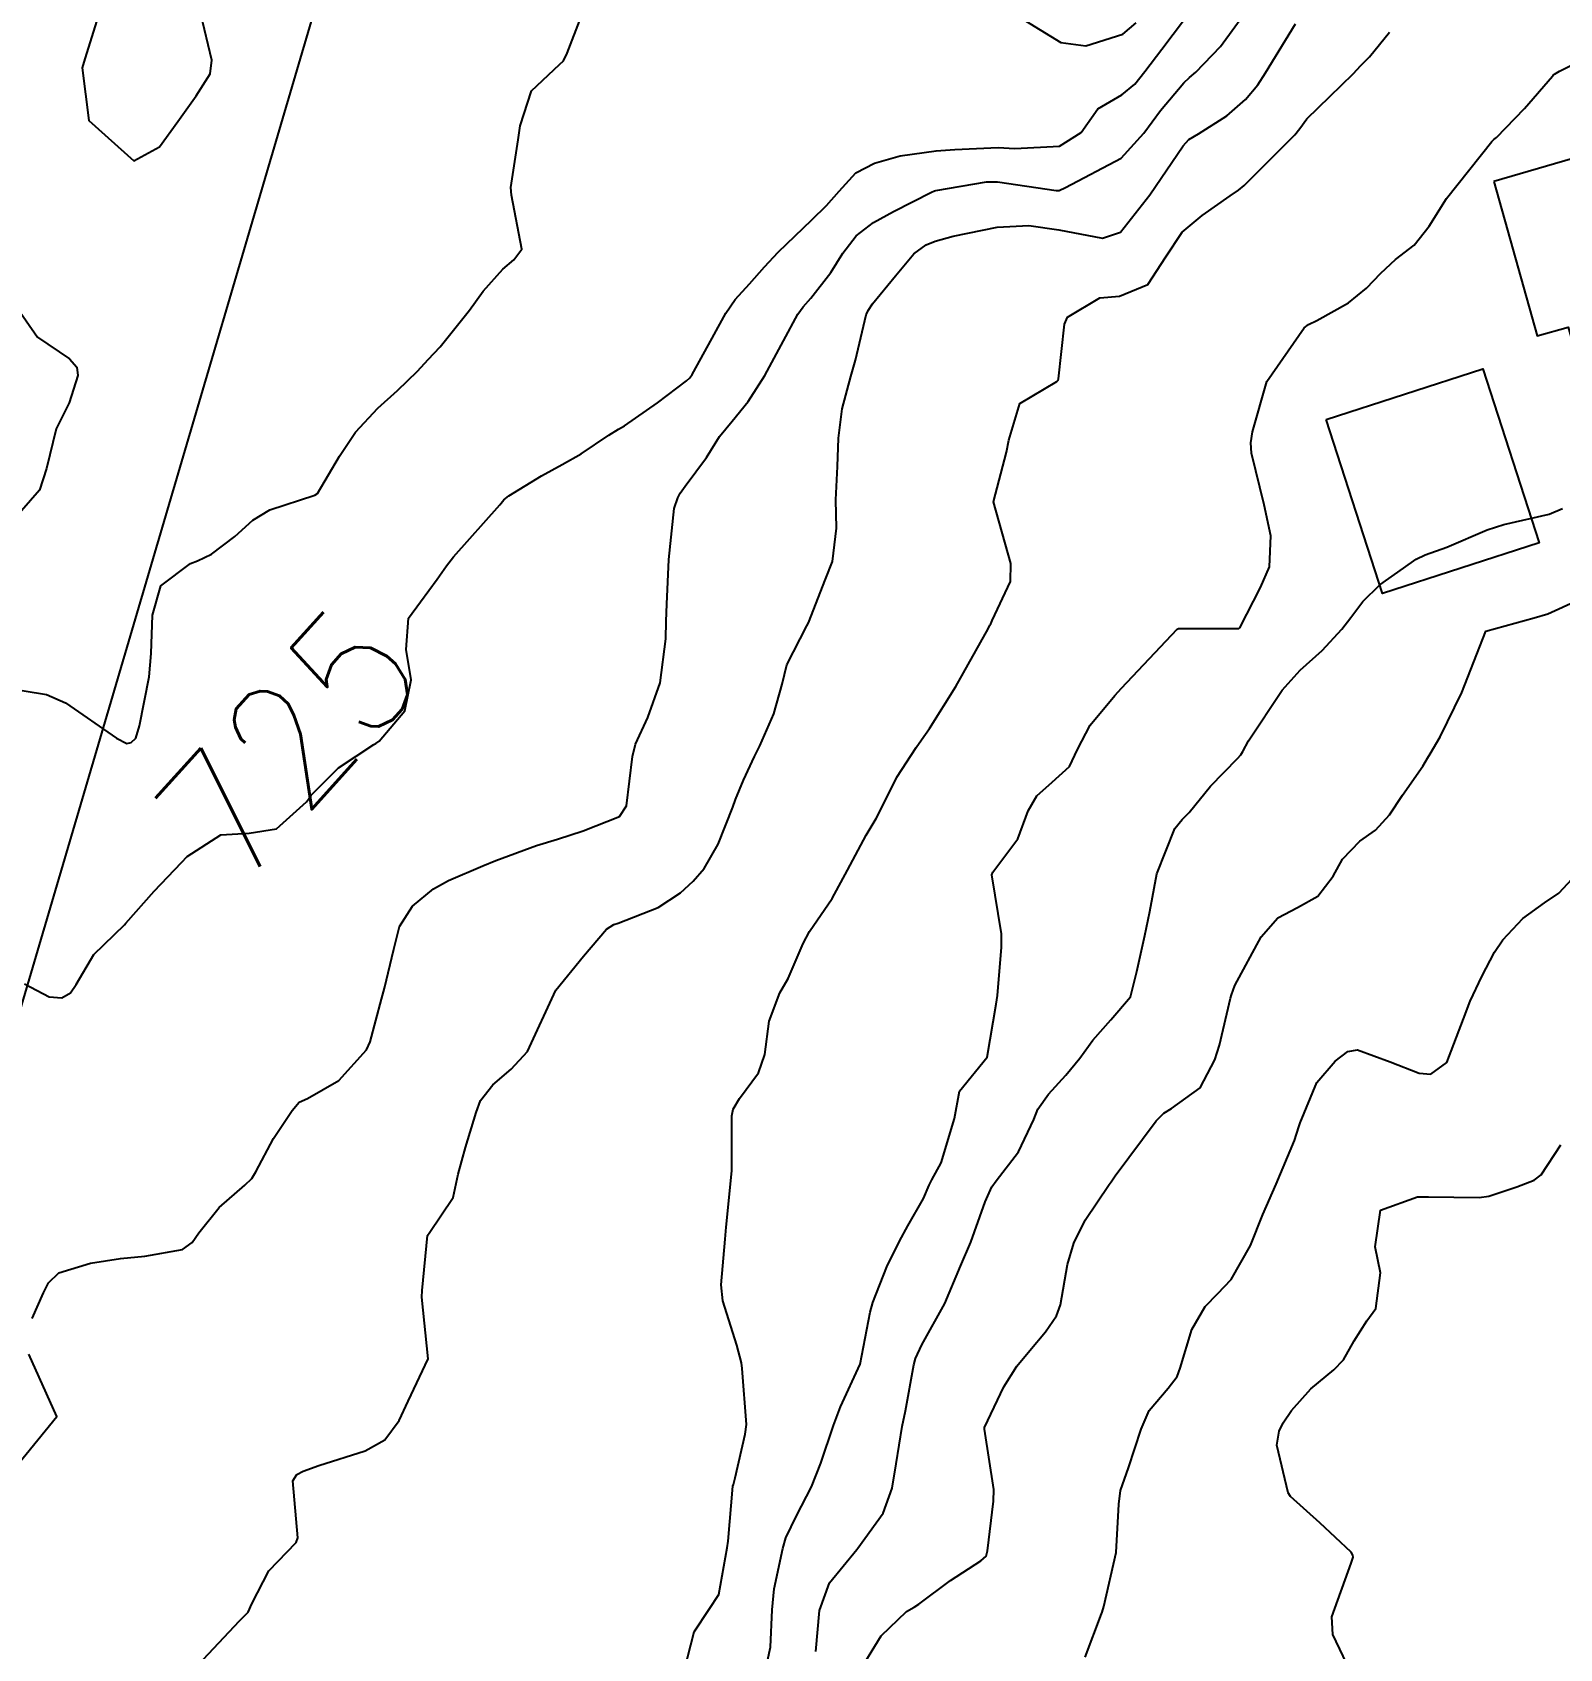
# Model space of a CAD drawing. Header units: metres. Extents: x 298520 to 308411, y 7433745 to 7450750.
# Drawn here: x 303530.4 to 303579.9, y 7440259.2 to 7440311.6 of the extents above; entities that cross this region are included whole.
import ezdxf
from ezdxf.enums import TextEntityAlignment as Align

# ---------------------------------------------------------------- set-up
doc = ezdxf.new("R2010")
doc.units = ezdxf.units.M
doc.header["$LTSCALE"] = 10
doc.linetypes.add('CONTINUO', pattern=[0])
for name, color, linetype in [('Cotas', 45, 'Continuous'), ('Curvas de Nivel 1m', 11, 'Continuous'), ('Curvas de Nivel 5m', 15, 'Continuous'), ('Edificações', 30, 'Continuous'), ('TEXTO', 45, 'Continuous')]:
    doc.layers.add(name, color=color, linetype=linetype)
doc.styles.add('Style-STANDARD', font='STANDARD.shx')

msp = doc.modelspace()

# ---------------------------------------------------------------- linework, layer by layer
at = {"layer": 'Curvas de Nivel 1m', "flags": 128}
for points, elevation in [([(303532.453, 7440311.945), (303532.056, 7440310.706), (303531.971, 7440310.416), (303532.195, 7440308.705), (303533.643, 7440307.394), (303534.482, 7440307.846), (303535.069, 7440308.669), (303535.671, 7440309.508), (303536.118, 7440310.216), (303536.171, 7440310.655), (303535.703, 7440312.66)], 723), ([(303529.439, 7440290.328), (303530.821, 7440290.104), (303531.434, 7440289.831), (303533.09, 7440288.693), (303533.42, 7440288.52), (303533.562, 7440288.547), (303533.718, 7440288.686), (303533.833, 7440289.09), (303534.143, 7440290.679), (303534.209, 7440291.437), (303534.257, 7440292.678), (303534.527, 7440293.625), (303535.488, 7440294.348), (303535.714, 7440294.434), (303536.167, 7440294.653), (303536.925, 7440295.22), (303537.504, 7440295.757), (303538.051, 7440296.091), (303539.512, 7440296.561), (303539.604, 7440296.619), (303540.313, 7440297.826), (303540.834, 7440298.601), (303541.551, 7440299.379), (303542.188, 7440299.953), (303542.837, 7440300.577), (303543.183, 7440300.957), (303543.571, 7440301.365), (303544.527, 7440302.556), (303544.973, 7440303.169), (303545.603, 7440303.883), (303545.959, 7440304.185), (303546.22, 7440304.534), (303545.887, 7440306.28), (303545.868, 7440306.538), (303546.108, 7440308.083), (303546.171, 7440308.535), (303546.538, 7440309.668), (303547.442, 7440310.522), (303547.569, 7440310.636), (303547.687, 7440310.886), (303548.146, 7440312.068)], 724), ([(303530.356, 7440269.884), (303530.722, 7440270.717), (303530.881, 7440271.042), (303531.213, 7440271.362), (303532.24, 7440271.677), (303533.22, 7440271.826), (303534.002, 7440271.898), (303535.225, 7440272.121), (303535.54, 7440272.346), (303535.754, 7440272.655), (303536.412, 7440273.478), (303537.249, 7440274.2), (303537.469, 7440274.419), (303537.601, 7440274.637), (303538.178, 7440275.716), (303538.783, 7440276.625), (303539.01, 7440276.889), (303539.279, 7440277.008), (303540.297, 7440277.596), (303541.19, 7440278.592), (303541.305, 7440278.845), (303541.671, 7440280.234), (303541.774, 7440280.585), (303542.071, 7440281.847), (303542.258, 7440282.581), (303542.681, 7440283.249), (303543.362, 7440283.81), (303543.85, 7440284.078), (303544.956, 7440284.546), (303545.375, 7440284.724), (303546.701, 7440285.205), (303547.382, 7440285.41), (303548.214, 7440285.682), (303549.389, 7440286.15), (303549.618, 7440286.497), (303549.814, 7440288.097), (303549.91, 7440288.493), (303550.307, 7440289.362), (303550.707, 7440290.481), (303550.884, 7440291.905), (303550.898, 7440292.478), (303550.919, 7440293.03), (303550.983, 7440294.478), (303551.16, 7440296.126), (303551.276, 7440296.474), (303551.358, 7440296.63), (303551.519, 7440296.86), (303552.209, 7440297.787), (303552.631, 7440298.459), (303553.037, 7440298.966), (303553.554, 7440299.596), (303554.1, 7440300.442), (303554.701, 7440301.56), (303555.172, 7440302.426), (303555.341, 7440302.67), (303555.591, 7440302.948), (303556.241, 7440303.776), (303556.627, 7440304.41), (303557.06, 7440304.964), (303557.623, 7440305.4), (303558.265, 7440305.755), (303559.497, 7440306.381), (303559.591, 7440306.423), (303559.634, 7440306.435), (303561.281, 7440306.713), (303561.638, 7440306.717), (303563.534, 7440306.431), (303563.634, 7440306.441), (303563.838, 7440306.53), (303565.645, 7440307.481), (303566.384, 7440308.293), (303566.924, 7440309.027), (303567.678, 7440309.93), (303567.857, 7440310.102), (303568.061, 7440310.276), (303568.861, 7440311.098), (303569.703, 7440312.26)], 726), ([(303561.879, 7440312.348), (303563.692, 7440311.227), (303564.497, 7440311.124), (303565.695, 7440311.498), (303566.128, 7440311.867)], 724), ([(303535.737, 7440258.66), (303537.077, 7440260.08), (303537.349, 7440260.369), (303537.471, 7440260.636), (303538.028, 7440261.702), (303538.91, 7440262.622), (303538.96, 7440262.776), (303538.805, 7440264.623), (303538.932, 7440264.825), (303539.136, 7440264.939), (303539.642, 7440265.117), (303541.143, 7440265.59), (303541.784, 7440265.946), (303542.252, 7440266.579), (303542.538, 7440267.2), (303543.183, 7440268.57), (303542.985, 7440270.572), (303542.99, 7440270.788), (303543.167, 7440272.571), (303543.186, 7440272.608), (303543.224, 7440272.651), (303543.998, 7440273.806), (303544.163, 7440274.561), (303544.392, 7440275.428), (303544.746, 7440276.555), (303544.888, 7440276.944), (303545.287, 7440277.456), (303545.877, 7440277.958), (303546.405, 7440278.533), (303547.323, 7440280.52), (303548.225, 7440281.62), (303548.961, 7440282.504), (303549.202, 7440282.645), (303549.346, 7440282.693), (303550.638, 7440283.197), (303551.361, 7440283.679), (303551.78, 7440284.053), (303552.135, 7440284.462), (303552.587, 7440285.252), (303553.056, 7440286.453), (303553.144, 7440286.706), (303553.406, 7440287.322), (303553.767, 7440288.098), (303553.933, 7440288.445), (303554.392, 7440289.482), (303554.657, 7440290.438), (303554.815, 7440291.07), (303555.462, 7440292.334), (303555.509, 7440292.429), (303556.059, 7440293.839), (303556.285, 7440294.412), (303556.42, 7440295.495), (303556.403, 7440296.411), (303556.447, 7440297.493), (303556.484, 7440298.411), (303556.601, 7440299.361), (303556.889, 7440300.407), (303557.04, 7440300.934), (303557.383, 7440302.402), (303557.442, 7440302.544), (303557.588, 7440302.767), (303558.327, 7440303.667), (303558.926, 7440304.387), (303559.326, 7440304.673), (303559.617, 7440304.792), (303560.205, 7440304.958), (303561.622, 7440305.245), (303562.657, 7440305.305), (303563.621, 7440305.166), (303565.042, 7440304.892), (303565.621, 7440305.091), (303566.579, 7440306.296), (303567.649, 7440307.887), (303567.838, 7440308.091), (303568.151, 7440308.275), (303569.07, 7440308.857), (303569.67, 7440309.382), (303570.07, 7440309.861), (303570.322, 7440310.25), (303571.298, 7440311.835)], 727), ([(303551.488, 7440258.466), (303551.808, 7440259.731), (303552.296, 7440260.458), (303552.603, 7440260.943), (303552.878, 7440262.452), (303552.905, 7440262.662), (303553.064, 7440264.451), (303553.078, 7440264.506), (303553.136, 7440264.72), (303553.465, 7440266.131), (303553.501, 7440266.447), (303553.363, 7440268.265), (303553.344, 7440268.448), (303553.189, 7440269.017), (303552.736, 7440270.455), (303552.686, 7440270.978), (303552.808, 7440272.454), (303552.84, 7440272.842), (303553.008, 7440274.452), (303553.028, 7440274.679), (303553.029, 7440276.452), (303553.067, 7440276.661), (303553.281, 7440277.009), (303553.89, 7440277.848), (303554.092, 7440278.442), (303554.238, 7440279.516), (303554.582, 7440280.437), (303554.857, 7440280.905), (303555.339, 7440282.032), (303555.542, 7440282.427), (303556.278, 7440283.497), (303556.777, 7440284.409), (303557.384, 7440285.543), (303557.707, 7440286.08), (303557.867, 7440286.395), (303558.376, 7440287.423), (303559.002, 7440288.384), (303559.179, 7440288.629), (303559.429, 7440289.002), (303560.291, 7440290.367), (303561.338, 7440292.228), (303561.394, 7440292.351), (303561.419, 7440292.395), (303561.465, 7440292.497), (303562.058, 7440293.77), (303562.068, 7440294.344), (303561.513, 7440296.35), (303561.926, 7440297.957), (303562.003, 7440298.345), (303562.36, 7440299.537), (303563.562, 7440300.243), (303563.598, 7440300.294), (303563.611, 7440300.33), (303563.808, 7440302.101), (303563.905, 7440302.327), (303564.955, 7440302.954), (303565.593, 7440303.008), (303566.504, 7440303.391), (303567.088, 7440304.288), (303567.621, 7440305.088), (303568.27, 7440305.63), (303569.174, 7440306.265), (303569.449, 7440306.448), (303569.636, 7440306.598), (303571.271, 7440308.236), (303571.439, 7440308.45), (303571.661, 7440308.756), (303572.408, 7440309.486), (303573.163, 7440310.215), (303573.416, 7440310.483), (303573.689, 7440310.77), (303574.337, 7440311.564)], 728), ([(303554.111, 7440258.44), (303554.277, 7440259.232), (303554.337, 7440260.437), (303554.404, 7440261.126), (303554.676, 7440262.434), (303554.776, 7440262.774), (303555.124, 7440263.492), (303555.613, 7440264.423), (303555.914, 7440265.192), (303556.324, 7440266.412), (303556.553, 7440267.019), (303557.183, 7440268.4), (303557.515, 7440270.082), (303557.597, 7440270.396), (303558.047, 7440271.559), (303558.465, 7440272.388), (303558.729, 7440272.886), (303559.244, 7440273.774), (303559.427, 7440274.201), (303559.511, 7440274.376), (303559.816, 7440274.929), (303560.249, 7440276.365), (303560.403, 7440277.246), (303561.303, 7440278.35), (303561.594, 7440280.073), (303561.64, 7440280.347), (303561.771, 7440281.913), (303561.763, 7440282.346), (303561.458, 7440284.263), (303561.485, 7440284.349), (303562.294, 7440285.431), (303562.636, 7440286.338), (303562.91, 7440286.825), (303563.407, 7440287.264), (303563.971, 7440287.768), (303564.231, 7440288.322), (303564.642, 7440289.107), (303565.441, 7440290.074), (303565.66, 7440290.307), (303567.462, 7440292.221), (303567.505, 7440292.237), (303569.463, 7440292.242), (303569.486, 7440292.26), (303570.158, 7440293.575), (303570.451, 7440294.246), (303570.499, 7440295.241), (303570.281, 7440296.248), (303569.864, 7440297.929), (303569.844, 7440298.255), (303569.903, 7440298.612), (303570.364, 7440300.248), (303571.58, 7440301.988), (303571.717, 7440302.093), (303571.984, 7440302.226), (303573.013, 7440302.794), (303573.599, 7440303.269), (303574.058, 7440303.754), (303574.536, 7440304.201), (303575.145, 7440304.667), (303575.624, 7440305.275), (303576.185, 7440306.182), (303577.652, 7440308.023), (303577.723, 7440308.088), (303577.804, 7440308.158), (303578.721, 7440309.095), (303579.628, 7440310.141), (303579.65, 7440310.173), (303579.684, 7440310.202), (303579.854, 7440310.307), (303581.694, 7440311.228)], 729), ([(303529.795, 7440302.737), (303530.528, 7440301.681), (303531.566, 7440300.978), (303531.804, 7440300.708), (303531.832, 7440300.436), (303531.551, 7440299.552), (303531.132, 7440298.716), (303530.813, 7440297.431), (303530.588, 7440296.724), (303529.5, 7440295.47)], 724), ([(303557.132, 7440258.399), (303557.868, 7440259.599), (303558.687, 7440260.384), (303558.937, 7440260.53), (303559.085, 7440260.622), (303560.115, 7440261.387), (303561.1, 7440262.024), (303561.267, 7440262.183), (303561.318, 7440262.348), (303561.513, 7440263.96), (303561.517, 7440264.346), (303561.211, 7440266.291), (303561.221, 7440266.349), (303561.845, 7440267.671), (303562.261, 7440268.339), (303562.681, 7440268.843), (303563.194, 7440269.449), (303563.553, 7440269.973), (303563.676, 7440270.325), (303563.909, 7440271.631), (303564.108, 7440272.321), (303564.477, 7440273.074), (303565.252, 7440274.225), (303565.291, 7440274.271), (303565.325, 7440274.309), (303565.455, 7440274.508), (303566.78, 7440276.287), (303567.03, 7440276.531), (303567.279, 7440276.685), (303568.2, 7440277.36), (303568.681, 7440278.266), (303568.832, 7440278.741), (303569.191, 7440280.261), (303569.216, 7440280.369), (303569.327, 7440280.673), (303570.182, 7440282.247), (303570.722, 7440282.87), (303571.357, 7440283.201), (303572.02, 7440283.566), (303572.51, 7440284.219), (303572.822, 7440284.772), (303573.384, 7440285.353), (303573.888, 7440285.705), (303574.341, 7440286.201), (303574.759, 7440286.84), (303575.417, 7440287.781), (303575.57, 7440288.038), (303575.661, 7440288.186), (303575.979, 7440288.732), (303576.683, 7440290.171), (303577.463, 7440292.16), (303579.025, 7440292.589), (303579.472, 7440292.717), (303580.443, 7440293.161)], 731), ([(303564.481, 7440258.904), (303565.003, 7440260.311), (303565.024, 7440260.37), (303565.085, 7440260.549), (303565.479, 7440262.304), (303565.568, 7440263.862), (303565.625, 7440264.303), (303565.888, 7440265.046), (303566.296, 7440266.293), (303566.553, 7440266.898), (303567.173, 7440267.624), (303567.456, 7440268), (303567.557, 7440268.276), (303567.938, 7440269.531), (303568.365, 7440270.268), (303568.777, 7440270.695), (303569.212, 7440271.15), (303569.837, 7440272.251), (303570.235, 7440273.248), (303570.673, 7440274.239), (303571.267, 7440275.649), (303571.405, 7440276.096), (303571.443, 7440276.228), (303571.987, 7440277.529), (303572.577, 7440278.217), (303572.989, 7440278.53), (303573.307, 7440278.584), (303574.365, 7440278.199), (303575.298, 7440277.836), (303575.681, 7440277.801), (303576.198, 7440278.177), (303576.736, 7440279.588), (303576.96, 7440280.165), (303577.331, 7440280.96), (303577.746, 7440281.749), (303578.017, 7440282.153), (303578.659, 7440282.841), (303579.361, 7440283.348), (303579.83, 7440283.669), (303580.264, 7440284.127)], 732), ([(303573.065, 7440258.463), (303572.5, 7440259.642), (303572.477, 7440260.219), (303573.1, 7440261.949), (303573.16, 7440262.152), (303573.15, 7440262.21), (303573.104, 7440262.306), (303572.08, 7440263.259), (303571.131, 7440264.118), (303571.059, 7440264.231), (303570.694, 7440265.782), (303570.77, 7440266.236), (303570.894, 7440266.496), (303571.163, 7440266.9), (303571.795, 7440267.602), (303572.54, 7440268.216), (303572.853, 7440268.547), (303573.192, 7440269.159), (303573.602, 7440269.803), (303573.9, 7440270.203), (303574.049, 7440271.367), (303573.876, 7440272.203), (303574.054, 7440273.389), (303575.247, 7440273.82), (303575.609, 7440273.823), (303577.248, 7440273.804), (303577.555, 7440273.851), (303578.47, 7440274.148), (303579.031, 7440274.366), (303579.257, 7440274.536), (303579.888, 7440275.512)], 733), ([(303529.542, 7440264.734), (303531.153, 7440266.71), (303530.248, 7440268.724)], 726)]:
    msp.add_lwpolyline(points, dxfattribs=dict(at, elevation=elevation))
at = {"layer": 'Curvas de Nivel 5m', "flags": 128}
for points, elevation in [([(303530.105, 7440280.728), (303530.909, 7440280.306), (303531.319, 7440280.27), (303531.592, 7440280.435), (303531.781, 7440280.705), (303532.355, 7440281.677), (303533.342, 7440282.642), (303533.394, 7440282.689), (303534.308, 7440283.727), (303535.195, 7440284.663), (303535.375, 7440284.855), (303536.472, 7440285.559), (303537.383, 7440285.608), (303538.27, 7440285.745), (303539.243, 7440286.621), (303539.304, 7440286.711), (303539.396, 7440286.843), (303540.285, 7440287.732), (303541.421, 7440288.48), (303541.494, 7440288.517), (303541.598, 7440288.588), (303542.436, 7440289.577), (303542.638, 7440290.578), (303542.469, 7440291.564), (303542.551, 7440292.579), (303542.941, 7440293.105), (303543.482, 7440293.837), (303543.779, 7440294.275), (303544.012, 7440294.562), (303545.51, 7440296.255), (303545.643, 7440296.407), (303545.804, 7440296.537), (303546.856, 7440297.194), (303547.529, 7440297.559), (303548.141, 7440297.907), (303549.044, 7440298.505), (303549.35, 7440298.697), (303549.546, 7440298.813), (303550.62, 7440299.551), (303551.561, 7440300.27), (303551.667, 7440300.363), (303551.741, 7440300.468), (303552.386, 7440301.65), (303552.836, 7440302.457), (303553.136, 7440302.908), (303553.597, 7440303.415), (303554.085, 7440303.964), (303554.534, 7440304.436), (303555.624, 7440305.486), (303556.092, 7440305.952), (303556.504, 7440306.411), (303557.041, 7440307.007), (303557.647, 7440307.327), (303558.482, 7440307.56), (303559.653, 7440307.718), (303560.259, 7440307.765), (303561.655, 7440307.83), (303562.198, 7440307.801), (303563.648, 7440307.875), (303564.347, 7440308.32), (303564.892, 7440309.084), (303565.671, 7440309.534), (303566.092, 7440309.881), (303566.414, 7440310.293), (303566.964, 7440311.013), (303567.7, 7440311.984)], 725), ([(303555.746, 7440259.096), (303555.872, 7440260.418), (303556.194, 7440261.316), (303557.08, 7440262.4), (303557.113, 7440262.438), (303557.936, 7440263.576), (303558.22, 7440264.389), (303558.354, 7440265.175), (303558.55, 7440266.386), (303558.652, 7440266.894), (303558.924, 7440268.383), (303558.979, 7440268.588), (303559.189, 7440269.025), (303559.935, 7440270.369), (303560.436, 7440271.582), (303560.768, 7440272.357), (303560.895, 7440272.688), (303561.243, 7440273.666), (303561.449, 7440274.149), (303561.594, 7440274.347), (303562.317, 7440275.285), (303562.811, 7440276.335), (303562.949, 7440276.662), (303563.285, 7440277.155), (303563.85, 7440277.769), (303564.302, 7440278.32), (303564.724, 7440278.9), (303565.315, 7440279.559), (303565.95, 7440280.301), (303566.156, 7440281.123), (303566.414, 7440282.294), (303566.575, 7440283.071), (303566.803, 7440284.289), (303567.388, 7440285.756), (303567.619, 7440286.05), (303567.848, 7440286.275), (303568.545, 7440287.129), (303569.419, 7440288.027), (303569.528, 7440288.152), (303569.583, 7440288.258), (303569.77, 7440288.599), (303570.863, 7440290.239), (303571.45, 7440290.894), (303572.154, 7440291.525), (303572.798, 7440292.217), (303573.087, 7440292.595), (303573.476, 7440293.113), (303574.029, 7440293.661), (303574.793, 7440294.197), (303575.201, 7440294.488), (303575.497, 7440294.631), (303576.199, 7440294.879), (303577.506, 7440295.441), (303578.045, 7440295.617), (303579.511, 7440295.944), (303579.943, 7440296.134)], 730)]:
    msp.add_lwpolyline(points, dxfattribs=dict(at, elevation=elevation))
at = {"layer": 'Edificações'}
for points in [[(303577.724, 7440306.725), (303579.123, 7440301.723), (303580.135, 7440302.006), (303581.299, 7440297.946), (303590.822, 7440300.447), (303590.681, 7440300.985), (303592.859, 7440301.557), (303592.767, 7440301.909), (303593.786, 7440302.177), (303592.213, 7440308.168), (303588.974, 7440307.293), (303588.294, 7440309.811)], [(303572.288, 7440299.018), (303577.37, 7440300.66), (303579.192, 7440295.019), (303574.11, 7440293.378)]]:
    msp.add_lwpolyline(points, close=True, dxfattribs=at)
at = {"layer": 'TEXTO', "linetype": 'CONTINUO'}
msp.add_polyline3d([(303553.15, 7440358.63, 0), (303498.758, 7440173.966, 0)], dxfattribs=at)

# ---------------------------------------------------------------- texts
at = {"layer": 'Cotas', "style": 'Style-STANDARD'}
msp.add_text('725', height=4, rotation=47.9255, dxfattribs=at).set_placement((303538.663, 7440288.536, 725), align=Align.MIDDLE_CENTER)

doc.saveas('drawing.dxf')
